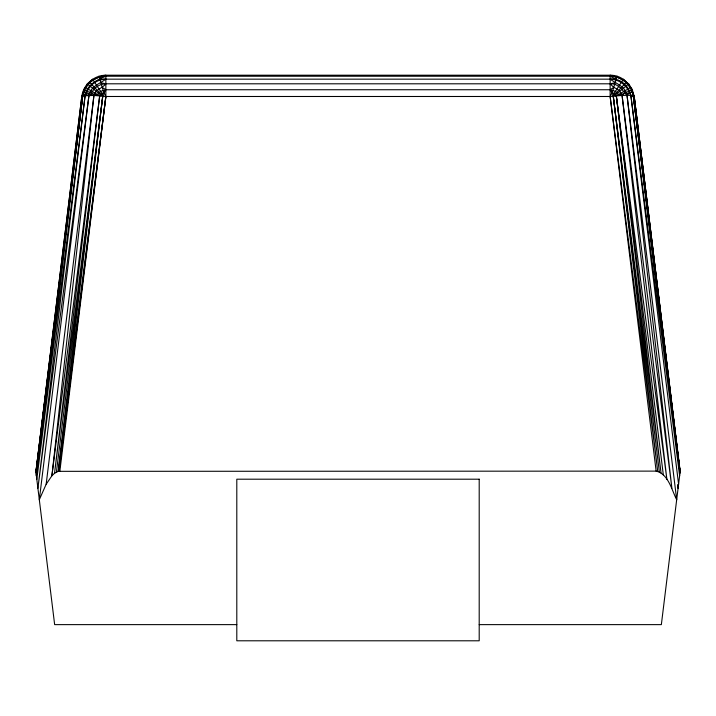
<?xml version="1.0" encoding="UTF-8"?>
<svg xmlns="http://www.w3.org/2000/svg" width="716" height="716" viewBox="0 0 716 716"><rect width="100%" height="100%" fill="white"/><g stroke="black" fill="none" stroke-linecap="round" stroke-linejoin="round"><path stroke-width="1.07" d="M479.201 624.629L661.351 624.629L680.173 471.316L634.206 96.49L630.859 95.434L627.028 95.3C622.329 90.377 618.32 83.217 610.139 83.799L105.861 83.799C102.469 88.354 95.434 89.276 93.93 95.434L51.91 475.782L46.155 484.267L39.308 499.723L88.972 95.3C90.529 86.529 99.649 83.781 105.861 79.163L610.139 79.163C620.056 77.731 629.122 85.992 630.859 95.434L679.627 475.782L633.302 95.846C631.664 84.425 622.079 75.001 610.139 75.207L105.861 75.207C93.939 75.261 83.298 84.676 81.794 96.49L35.898 471.925M680.102 471.925L634.206 96.49L632.353 89.742L628.657 83.799C623.072 79.995 617.317 75.806 610.139 76.218L105.861 76.218C96.973 79.78 86.717 84.882 85.141 95.434L37.903 488.276L88.972 95.3L91.03 94.458C93.044 88.166 99.327 83.906 105.861 83.799L100.893 82.779M98.933 76.218L103.82 92.597L102.746 96.141L58.238 471.334L54.523 473.294L51.91 475.782L99.685 95.846L101.949 93.465L103.82 92.597L105.861 89.742L610.139 89.742L615.456 91.326L618.526 94.557L622.07 95.434L627.028 95.3L629.373 92.982C626.751 84.828 618.615 79.306 610.139 79.163C616.351 83.781 625.471 86.529 627.028 95.3L676.692 499.723C671.635 489.977 668.493 474.055 656.142 471.119L58.238 471.334L105.861 96.49L105.861 75.207C98.898 76.263 92.946 79.834 87.343 83.799L84.381 90.064L82.698 95.846L35.916 472.041L39.702 441.02M39.971 438.81L81.794 96.49L83.092 93.859L83.647 89.742L92.588 79.163L101.949 93.465L102.746 96.141L56.421 472.041M36.614 468.855L36.892 466.635M37.304 463.306L37.572 461.077M38.807 451.089L39.085 448.869M39.496 445.54L39.774 443.32M42.378 422.225L42.647 420.006M43.058 416.676L43.336 414.457M45.251 398.91L45.529 396.691M51.704 346.741L51.973 344.512M36.274 474.977L82.698 95.846C84.757 84.909 94.53 76.182 105.861 76.218L99.157 76.979M46.155 484.267L93.93 95.434L97.474 94.557L100.544 91.326L105.861 89.742L102.263 87.388M59.858 471.119L105.861 96.49L103.82 92.597M36.024 472.954L82.698 95.846L93.93 95.434L105.861 96.49L610.139 96.49L622.07 95.434L624.477 93.178L632.353 89.742L623.412 79.163L614.051 93.465L613.254 96.141L657.718 471.316L610.139 96.49L610.139 75.207L616.843 76.979L617.067 76.218M59.061 471.173L105.861 96.49M99.828 79.225L105.861 79.163C96.785 79.243 88.211 85.696 86.162 94.61L85.141 95.434L36.82 479.398L82.698 95.846L81.794 96.49M89.795 82.376L102.746 96.141L54.523 473.294L99.685 95.846L85.616 87.629M656.142 471.119L610.139 96.49L612.18 92.597L616.843 76.979M659.355 471.925L613.254 96.141L626.205 82.376M628.657 83.799L615.599 94.834L613.254 96.141L661.038 472.954L616.315 95.846L614.051 93.465L612.18 92.597L610.139 89.742L613.737 87.388L617.031 88.918L619.752 91.326L622.07 95.434L671.894 488.276L627.028 95.3M663.338 474.977L616.315 95.846L630.384 87.629M632.353 89.742L632.362 91.979L626.625 93.903L624.477 93.178L621.676 94.405L618.526 94.557M615.107 82.779L610.139 83.799L613.737 87.388M629.373 92.982L630.859 95.434L633.159 94.995L634.206 96.49L680.084 472.041L633.302 95.846C631.261 84.918 621.461 76.182 610.139 76.218L616.172 79.225M236.799 624.629L54.649 624.629L35.809 471.173M97.474 94.557L94.324 94.405L83.647 89.742L83.638 91.979L93.93 95.434M83.092 93.859L88.972 95.3M102.746 96.141L100.401 94.834L87.343 83.799M83.298 93.903L85.141 95.434M632.362 91.979L634.206 96.49M612.18 92.597L613.254 96.141M616.315 95.846L666.882 479.398L622.07 95.434M677.658 484.956L678.097 488.276L677.694 484.947M633.302 95.846L679.932 473.294M630.859 95.434L678.589 484.267M36.641 473.571L36.373 475.782L36.659 473.571M479.201 479.201L236.799 479.201L236.799 640.793L479.201 640.793L479.201 479.201"/></g></svg>
